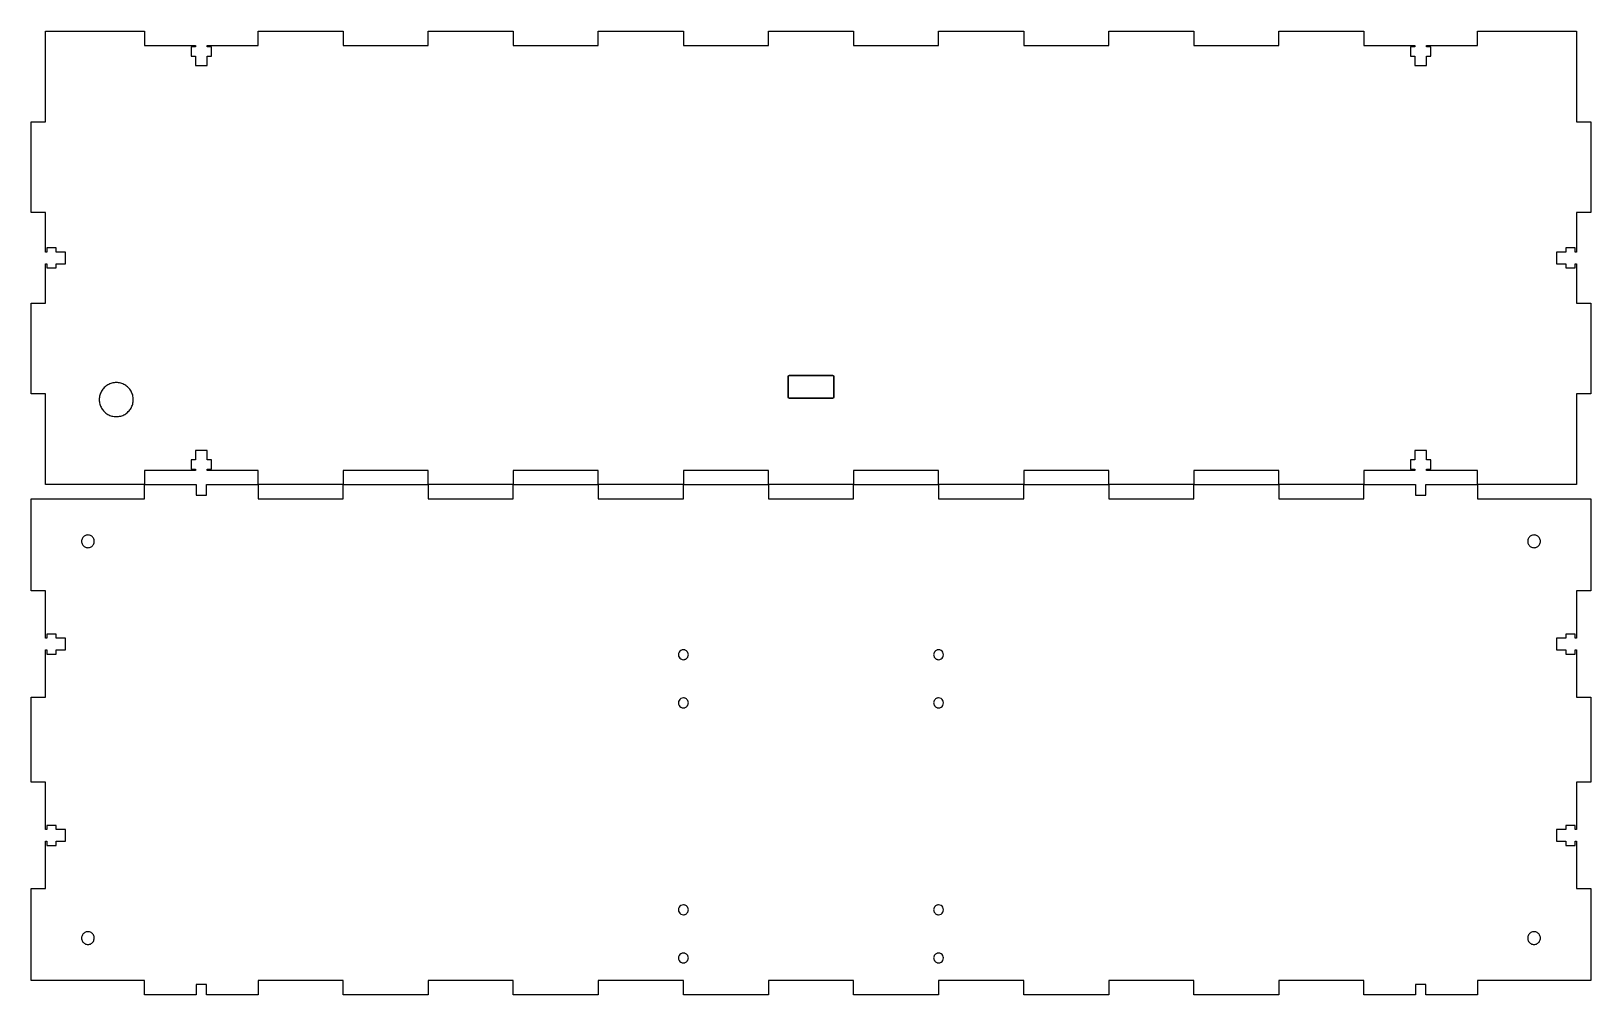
# Model space of a CAD drawing. Extents: x 28 to 578, y 34 to 374.
import ezdxf

# ---------------------------------------------------------------- set-up
doc = ezdxf.new("R2010")
doc.units = 0
doc.layers.add('Layer_1', color=7, linetype='CONTINUOUS')

msp = doc.modelspace()

# ---------------------------------------------------------------- linework, layer by layer
at = {"layer": 'Layer_1', "color": 7}
for points in [[(84.400049, 365.461117), (85.900048, 365.461117), (85.900048, 362.161115), (90.000054, 362.161115), (90.000054, 365.461117), (91.500054, 365.461117), (91.500054, 368.76112), (90.000054, 368.76112), (90.000054, 369.26112), (107.950068, 369.26112), (107.950068, 374.261124), (137.950092, 374.261124), (137.950092, 369.26112), (167.950117, 369.26112), (167.950117, 374.261124), (197.950142, 374.261124), (197.950142, 369.26112), (227.950166, 369.26112), (227.950166, 374.261124), (257.950191, 374.261124), (257.950191, 369.26112), (287.950216, 369.26112), (287.950216, 374.261124), (317.95024, 374.261124), (317.95024, 369.26112), (347.950265, 369.26112), (347.950265, 374.261124), (377.95029, 374.261124), (377.95029, 369.26112), (407.950314, 369.26112), (407.950314, 374.261124), (437.950339, 374.261124), (437.950339, 369.26112), (467.950364, 369.26112), (467.950364, 374.261124), (497.950388, 374.261124), (497.950388, 369.26112), (515.900399, 369.26112), (515.900399, 368.76112), (514.400388, 368.76112), (514.400388, 365.461117), (515.900399, 365.461117), (515.900399, 362.161115), (520.000411, 362.161115), (520.000411, 365.461117), (521.500422, 365.461117), (521.500422, 368.76112), (520.000411, 368.76112), (520.000411, 369.26112), (537.950421, 369.26112), (537.950421, 374.261124), (572.950436, 374.261124), (572.950436, 342.261098), (577.950454, 342.261098), (577.950454, 310.261072), (572.950436, 310.261072), (572.950436, 296.311062), (572.450451, 296.311062), (572.450451, 297.811061), (569.150455, 297.811061), (569.150455, 296.311062), (565.85043, 296.311062), (565.85043, 292.211056), (569.150455, 292.211056), (569.150455, 290.711056), (572.450451, 290.711056), (572.450451, 292.211056), (572.950436, 292.211056), (572.950436, 278.261046), (577.950454, 278.261046), (577.950454, 246.261019), (572.950436, 246.261019), (572.950436, 214.260993), (537.950421, 214.260993), (537.950421, 219.260997), (520.000411, 219.260997), (520.000411, 219.760999), (521.500422, 219.760999), (521.500422, 223.061001), (520.000411, 223.061001), (520.000411, 226.361003), (515.900399, 226.361003), (515.900399, 223.061001), (514.400388, 223.061001), (514.400388, 219.760999), (515.900399, 219.760999), (515.900399, 219.260997), (497.950388, 219.260997), (497.950388, 214.260993), (467.950364, 214.260993), (467.950364, 219.260997), (437.950339, 219.260997), (437.950339, 214.260993), (407.950314, 214.260993), (407.950314, 219.260997), (377.95029, 219.260997), (377.95029, 214.260993), (347.950265, 214.260993), (347.950265, 219.260997), (317.95024, 219.260997), (317.95024, 214.260993), (287.950216, 214.260993), (287.950216, 219.260997), (257.950191, 219.260997), (257.950191, 214.260993), (227.950166, 214.260993), (227.950166, 219.260997), (197.950142, 219.260997), (197.950142, 214.260993), (167.950117, 214.260993), (167.950117, 219.260997), (137.950092, 219.260997), (137.950092, 214.260993), (107.950068, 214.260993), (107.950068, 219.260997), (90.000054, 219.260997), (90.000054, 219.760999), (91.500054, 219.760999), (91.500054, 223.061001), (90.000054, 223.061001), (90.000054, 226.361003), (85.900048, 226.361003), (85.900048, 223.061001), (84.400049, 223.061001), (84.400049, 219.760999), (85.900048, 219.760999), (85.900048, 219.260997), (67.950035, 219.260997), (67.950035, 214.260993), (32.950006, 214.260993), (32.950006, 246.261019), (27.950002, 246.261019), (27.950002, 278.261046), (32.950006, 278.261046), (32.950006, 292.211056), (33.450006, 292.211056), (33.450006, 290.711056), (36.750009, 290.711056), (36.750009, 292.211056), (40.050012, 292.211056), (40.050012, 296.311062), (36.750009, 296.311062), (36.750009, 297.811061), (33.450006, 297.811061), (33.450006, 296.311062), (32.950006, 296.311062), (32.950006, 310.261072), (27.950002, 310.261072), (27.950002, 342.261098), (32.950006, 342.261098), (32.950006, 374.261124), (67.950035, 374.261124), (67.950035, 369.26112), (85.900048, 369.26112), (85.900048, 368.76112), (84.400049, 368.76112), (84.400049, 365.461117)], [(294.950224, 245.011015), (294.950224, 252.511022)], [(295.200225, 252.76102), (310.700234, 252.76102)], [(295.200225, 252.76102), (295.200225, 252.76102)], [(310.950226, 252.511022), (310.950226, 245.011015)], [(63.950032, 244.261015), (63.950032, 244.261015)], [(310.700234, 244.761014), (295.200225, 244.761014)], [(89.800052, 214.261137), (107.950068, 214.261137), (107.950068, 209.261133), (137.950092, 209.261133), (137.950092, 214.261137), (167.950117, 214.261137), (167.950117, 209.261133), (197.950142, 209.261133), (197.950142, 214.261137), (227.950166, 214.261137), (227.950166, 209.261133), (257.950191, 209.261133), (257.950191, 214.261137), (287.950216, 214.261137), (287.950216, 209.261133), (317.95024, 209.261133), (317.95024, 214.261137), (347.950265, 214.261137), (347.950265, 209.261133), (377.95029, 209.261133), (377.95029, 214.261137), (407.950314, 214.261137), (407.950314, 209.261133), (437.950339, 209.261133), (437.950339, 214.261137), (467.950364, 214.261137), (467.950364, 209.261133), (497.950388, 209.261133), (497.950388, 214.261137), (516.10041, 214.261137), (516.10041, 210.561134), (519.8004, 210.561134), (519.8004, 214.261137), (537.950421, 214.261137), (537.950421, 209.261133), (577.950454, 209.261133), (577.950454, 176.761107), (572.950436, 176.761107), (572.950436, 160.061093), (572.450451, 160.061093), (572.450451, 161.561093), (569.150455, 161.561093), (569.150455, 160.061093), (565.85043, 160.061093), (565.85043, 155.96109), (569.150455, 155.96109), (569.150455, 154.461087), (572.450451, 154.461087), (572.450451, 155.96109), (572.950436, 155.96109), (572.950436, 139.261075), (577.950454, 139.261075), (577.950454, 109.261051), (572.950436, 109.261051), (572.950436, 92.561036), (572.450451, 92.561036), (572.450451, 94.061039), (569.150455, 94.061039), (569.150455, 92.561036), (565.85043, 92.561036), (565.85043, 88.461033), (569.150455, 88.461033), (569.150455, 86.961033), (572.450451, 86.961033), (572.450451, 88.461033), (572.950436, 88.461033), (572.950436, 71.761021), (577.950454, 71.761021), (577.950454, 39.260993), (537.950421, 39.260993), (537.950421, 34.260989), (519.8004, 34.260989), (519.8004, 37.960993), (516.10041, 37.960993), (516.10041, 34.260989), (497.950388, 34.260989), (497.950388, 39.260993), (467.950364, 39.260993), (467.950364, 34.260989), (437.950339, 34.260989), (437.950339, 39.260993), (407.950314, 39.260993), (407.950314, 34.260989), (377.95029, 34.260989), (377.95029, 39.260993), (347.950265, 39.260993), (347.950265, 34.260989), (317.95024, 34.260989), (317.95024, 39.260993), (287.950216, 39.260993), (287.950216, 34.260989), (257.950191, 34.260989), (257.950191, 39.260993), (227.950166, 39.260993), (227.950166, 34.260989), (197.950142, 34.260989), (197.950142, 39.260993), (167.950117, 39.260993), (167.950117, 34.260989), (137.950092, 34.260989), (137.950092, 39.260993), (107.950068, 39.260993), (107.950068, 34.260989), (89.800052, 34.260989), (89.800052, 37.960993), (86.100051, 37.960993), (86.100051, 34.260989), (67.950035, 34.260989), (67.950035, 39.260993), (27.950002, 39.260993), (27.950002, 71.761021), (32.950006, 71.761021), (32.950006, 88.461033), (33.450006, 88.461033), (33.450006, 86.961033), (36.750009, 86.961033), (36.750009, 88.461033), (40.050012, 88.461033), (40.050012, 92.561036), (36.750009, 92.561036), (36.750009, 94.061039), (33.450006, 94.061039), (33.450006, 92.561036), (32.950006, 92.561036), (32.950006, 109.261051), (27.950002, 109.261051), (27.950002, 139.261075), (32.950006, 139.261075), (32.950006, 155.96109), (33.450006, 155.96109), (33.450006, 154.461087), (36.750009, 154.461087), (36.750009, 155.96109), (40.050012, 155.96109), (40.050012, 160.061093), (36.750009, 160.061093), (36.750009, 161.561093), (33.450006, 161.561093), (33.450006, 160.061093), (32.950006, 160.061093), (32.950006, 176.761107), (27.950002, 176.761107), (27.950002, 209.261133), (67.950035, 209.261133), (67.950035, 214.261137), (86.100051, 214.261137), (86.100051, 210.561134), (89.800052, 210.561134), (89.800052, 214.261137)], [(50.200021, 194.26112), (50.200021, 194.26112)], [(560.200454, 194.26112), (560.200454, 194.26112)], [(259.700195, 154.261088), (259.700195, 154.261088)], [(349.700269, 154.261088), (349.700269, 154.261088)], [(259.700195, 137.261074), (259.700195, 137.261074)], [(349.700269, 137.261074), (349.700269, 137.261074)], [(259.700195, 64.261008), (259.700195, 64.261008)], [(349.700269, 64.261008), (349.700269, 64.261008)], [(50.200021, 54.260997), (50.200021, 54.260997)], [(560.200454, 54.260997), (560.200454, 54.260997)], [(259.700195, 47.260994), (259.700195, 47.260994)], [(349.700269, 47.260994), (349.700269, 47.260994)]]:
    msp.add_lwpolyline(points, close=True, dxfattribs=at)
for points, knots in [([(63.950032, 244.261015), (63.910034, 243.735965), (63.83037, 242.690209), (63.200818, 241.22672), (62.243018, 239.969357), (60.983967, 239.005265), (59.520928, 238.399068), (57.950001, 238.191694), (56.379228, 238.399068), (54.91573, 239.005265), (53.658369, 239.969357), (52.694277, 241.22672), (52.088081, 242.690209), (51.880706, 244.261015), (52.088081, 245.831821), (52.694277, 247.295309), (53.658369, 248.552673), (54.91573, 249.516764), (56.379228, 250.122961), (57.950001, 250.330336), (59.520928, 250.122961), (60.983967, 249.516764), (62.243018, 248.552673), (63.200818, 247.295309), (63.83037, 245.831821), (63.910034, 244.786065), (63.950032, 244.261015)], [0, 0, 0, 0, 1.570651, 3.128303, 4.698954, 6.269605, 7.827258, 9.397908, 10.968559, 12.526211, 14.096862, 15.667512, 17.225165, 18.795816, 20.366466, 21.924119, 23.49477, 25.06542, 26.623073, 28.193723, 29.764374, 31.322027, 32.892678, 34.463328, 36.020981, 37.591632, 37.591632, 37.591632, 37.591632]), ([(294.950224, 252.511022), (294.957047, 252.554897), (294.970474, 252.64125), (295.069996, 252.740771), (295.156349, 252.754198), (295.200225, 252.76102)], [0, 0, 0, 0, 0.130873, 0.257576, 0.38845, 0.38845, 0.38845, 0.38845]), ([(310.700234, 252.76102), (310.744111, 252.754199), (310.830465, 252.740774), (310.929982, 252.641248), (310.943406, 252.554897), (310.950226, 252.511022)], [0, 0, 0, 0, 0.130878, 0.257576, 0.388447, 0.388447, 0.388447, 0.388447]), ([(295.200225, 244.761014), (295.156349, 244.767836), (295.069996, 244.781263), (294.970474, 244.880786), (294.957047, 244.967139), (294.950224, 245.011015)], [0, 0, 0, 0, 0.130874, 0.257578, 0.388452, 0.388452, 0.388452, 0.388452]), ([(310.950226, 245.011015), (310.943406, 244.967139), (310.929982, 244.880788), (310.830465, 244.78126), (310.744111, 244.767835), (310.700234, 244.761014)], [0, 0, 0, 0, 0.130873, 0.257571, 0.38845, 0.38845, 0.38845, 0.38845]), ([(50.200021, 194.26112), (50.185022, 194.064226), (50.155148, 193.672067), (49.919066, 193.123259), (49.559891, 192.651748), (49.087747, 192.290213), (48.539107, 192.06289), (47.950009, 191.985124), (47.36097, 192.062891), (46.812155, 192.290208), (46.34066, 192.651766), (45.979068, 193.12319), (45.751957, 193.672325), (45.647203, 194.456116), (45.911454, 195.440192), (46.770953, 196.299683), (47.755002, 196.563936), (48.538849, 196.459182), (49.087817, 196.232071), (49.559872, 195.870479), (49.919071, 195.398983), (50.155147, 194.850171), (50.185022, 194.458013), (50.200021, 194.26112)], [0, 0, 0, 0, 0.588994, 1.173114, 1.762108, 2.351102, 2.935222, 3.524216, 4.11321, 4.69733, 5.286324, 5.875318, 6.459437, 7.048431, 8.224865, 9.366407, 10.54284, 11.131834, 11.715954, 12.304948, 12.893942, 13.478062, 14.067056, 14.067056, 14.067056, 14.067056]), ([(560.200454, 194.26112), (560.185455, 194.064225), (560.15558, 193.672066), (559.919502, 193.123252), (559.5603, 192.651754), (559.088242, 192.290165), (558.539268, 192.063047), (557.755434, 191.958339), (556.771286, 192.222281), (555.912211, 193.083053), (555.592974, 194.26112), (555.912211, 195.439186), (556.771286, 196.299958), (557.755434, 196.5639), (558.539268, 196.459192), (559.088242, 196.232074), (559.5603, 195.870485), (559.919502, 195.398988), (560.15558, 194.850173), (560.185455, 194.458014), (560.200454, 194.26112)], [0, 0, 0, 0, 0.588996, 1.173119, 1.762115, 2.351112, 2.935234, 3.52423, 4.70066, 5.842197, 7.018627, 8.195056, 9.336594, 10.513023, 11.10202, 11.686142, 12.275138, 12.864135, 13.448257, 14.037253, 14.037253, 14.037253, 14.037253]), ([(259.700195, 154.261088), (259.688528, 154.107948), (259.665292, 153.802936), (259.481677, 153.376082), (259.2023, 153.009363), (258.835146, 152.728127), (258.408169, 152.551478), (257.79852, 152.470036), (257.033069, 152.675321), (256.364896, 153.344811), (256.116598, 154.261088), (256.364896, 155.177364), (257.033069, 155.846854), (257.79852, 156.052139), (258.408169, 155.970697), (258.835146, 155.794048), (259.2023, 155.512812), (259.481677, 155.146093), (259.665292, 154.719239), (259.688528, 154.414227), (259.700195, 154.261088)], [0, 0, 0, 0, 0.458107, 0.912422, 1.370529, 1.828636, 2.282951, 2.741058, 3.656062, 4.543927, 5.458931, 6.373934, 7.261799, 8.176803, 8.63491, 9.089225, 9.547332, 10.005439, 10.459754, 10.917861, 10.917861, 10.917861, 10.917861]), ([(349.700269, 154.261088), (349.652116, 153.952615), (349.557238, 153.344819), (348.861353, 152.675333), (348.102709, 152.470035), (347.4922, 152.551479), (347.065274, 152.728127), (346.698563, 153.009363), (346.417364, 153.376082), (346.240557, 153.802936), (346.180072, 154.261088), (346.240557, 154.719239), (346.417364, 155.146093), (346.698563, 155.512812), (347.065274, 155.794048), (347.4922, 155.970696), (348.102709, 156.05214), (348.861353, 155.846842), (349.557238, 155.177356), (349.652116, 154.56956), (349.700269, 154.261088)], [0, 0, 0, 0, 0.914995, 1.802853, 2.717848, 3.175955, 3.63027, 4.088377, 4.546484, 5.000799, 5.458906, 5.917013, 6.371328, 6.829435, 7.287542, 7.741857, 8.199964, 9.114959, 10.002817, 10.917812, 10.917812, 10.917812, 10.917812]), ([(259.700195, 137.261074), (259.688528, 137.107934), (259.665292, 136.802922), (259.481677, 136.376068), (259.2023, 136.009349), (258.835146, 135.728113), (258.408169, 135.551464), (257.79852, 135.470022), (257.033069, 135.675307), (256.364896, 136.344797), (256.116598, 137.261074), (256.364896, 138.17735), (257.033069, 138.84684), (257.79852, 139.052125), (258.408169, 138.970683), (258.835146, 138.794034), (259.2023, 138.512798), (259.481677, 138.146079), (259.665292, 137.719225), (259.688528, 137.414213), (259.700195, 137.261074)], [0, 0, 0, 0, 0.458107, 0.912422, 1.370529, 1.828636, 2.282951, 2.741058, 3.656062, 4.543927, 5.458931, 6.373934, 7.261799, 8.176803, 8.63491, 9.089225, 9.547332, 10.005439, 10.459754, 10.917861, 10.917861, 10.917861, 10.917861]), ([(349.700269, 137.261074), (349.652116, 136.952601), (349.557238, 136.344805), (348.861353, 135.675319), (348.102709, 135.470021), (347.4922, 135.551465), (347.065274, 135.728113), (346.698563, 136.009349), (346.417364, 136.376068), (346.240557, 136.802922), (346.180072, 137.261074), (346.240557, 137.719225), (346.417364, 138.146079), (346.698563, 138.512798), (347.065274, 138.794034), (347.4922, 138.970682), (348.102709, 139.052126), (348.861353, 138.846828), (349.557238, 138.177342), (349.652116, 137.569546), (349.700269, 137.261074)], [0, 0, 0, 0, 0.914995, 1.802853, 2.717848, 3.175955, 3.63027, 4.088377, 4.546484, 5.000799, 5.458906, 5.917013, 6.371328, 6.829435, 7.287542, 7.741857, 8.199964, 9.114959, 10.002817, 10.917812, 10.917812, 10.917812, 10.917812]), ([(259.700195, 64.261008), (259.688528, 64.107868), (259.665292, 63.802857), (259.481677, 63.376003), (259.2023, 63.009283), (258.835146, 62.728047), (258.408169, 62.551399), (257.79852, 62.469957), (257.033069, 62.675242), (256.364896, 63.344731), (256.116598, 64.261008), (256.364896, 65.177285), (257.033069, 65.846774), (257.79852, 66.052059), (258.408169, 65.970617), (258.835146, 65.793969), (259.2023, 65.512733), (259.481677, 65.146013), (259.665292, 64.719159), (259.688528, 64.414147), (259.700195, 64.261008)], [0, 0, 0, 0, 0.458107, 0.912422, 1.370529, 1.828636, 2.282951, 2.741058, 3.656062, 4.543927, 5.458931, 6.373934, 7.261799, 8.176803, 8.63491, 9.089225, 9.547332, 10.005439, 10.459754, 10.917861, 10.917861, 10.917861, 10.917861]), ([(349.700269, 64.261008), (349.652116, 63.952535), (349.557238, 63.344739), (348.861353, 62.675253), (348.102709, 62.469955), (347.4922, 62.551399), (347.065274, 62.728047), (346.698563, 63.009283), (346.417364, 63.376003), (346.240557, 63.802857), (346.180072, 64.261008), (346.240557, 64.719159), (346.417364, 65.146013), (346.698563, 65.512733), (347.065274, 65.793969), (347.4922, 65.970617), (348.102709, 66.052061), (348.861353, 65.846763), (349.557238, 65.177276), (349.652116, 64.56948), (349.700269, 64.261008)], [0, 0, 0, 0, 0.914995, 1.802853, 2.717848, 3.175955, 3.63027, 4.088377, 4.546484, 5.000799, 5.458906, 5.917013, 6.371328, 6.829435, 7.287542, 7.741857, 8.199964, 9.114959, 10.002817, 10.917812, 10.917812, 10.917812, 10.917812]), ([(50.200021, 54.260997), (50.13818, 53.864357), (50.01633, 53.082842), (49.120575, 52.222486), (47.952061, 51.903596), (46.77142, 52.222743), (45.911325, 53.081839), (45.647219, 54.066011), (45.751954, 54.84979), (45.979069, 55.398927), (46.340659, 55.87035), (46.812155, 56.231908), (47.36097, 56.459226), (47.950009, 56.536993), (48.539107, 56.459227), (49.087747, 56.231904), (49.559891, 55.870369), (49.919066, 55.398858), (50.155148, 54.850049), (50.185022, 54.457891), (50.200021, 54.260997)], [0, 0, 0, 0, 1.176433, 2.317974, 3.494407, 4.670841, 5.812381, 6.988815, 7.577809, 8.161929, 8.750923, 9.339917, 9.924037, 10.513031, 11.102025, 11.686145, 12.275139, 12.864133, 13.448253, 14.037247, 14.037247, 14.037247, 14.037247]), ([(560.200454, 54.260997), (560.185455, 54.064103), (560.155579, 53.671943), (559.919501, 53.12313), (559.5603, 52.651633), (559.088241, 52.290044), (558.539268, 52.062926), (557.755434, 51.958219), (556.771287, 52.222161), (555.912212, 53.082932), (555.592974, 54.260997), (555.912211, 55.439063), (556.771286, 56.299836), (557.755434, 56.563778), (558.539268, 56.45907), (559.088242, 56.231952), (559.560301, 55.870363), (559.919502, 55.398865), (560.15558, 54.850051), (560.185455, 54.457891), (560.200454, 54.260997)], [0, 0, 0, 0, 0.588996, 1.173118, 1.762114, 2.35111, 2.935232, 3.524228, 4.700657, 5.842194, 7.018623, 8.195052, 9.33659, 10.51302, 11.102016, 11.686139, 12.275135, 12.864132, 13.448254, 14.037251, 14.037251, 14.037251, 14.037251]), ([(259.700195, 47.260994), (259.688528, 47.107854), (259.665292, 46.802843), (259.481677, 46.375989), (259.2023, 46.009269), (258.835146, 45.728033), (258.408169, 45.551385), (257.79852, 45.469943), (257.033069, 45.675228), (256.364896, 46.344717), (256.116598, 47.260994), (256.364896, 48.177271), (257.033069, 48.84676), (257.79852, 49.052045), (258.408169, 48.970603), (258.835146, 48.793955), (259.2023, 48.512719), (259.481677, 48.145999), (259.665292, 47.719145), (259.688528, 47.414133), (259.700195, 47.260994)], [0, 0, 0, 0, 0.458107, 0.912422, 1.370529, 1.828636, 2.282951, 2.741058, 3.656062, 4.543927, 5.458931, 6.373934, 7.261799, 8.176803, 8.63491, 9.089225, 9.547332, 10.005439, 10.459754, 10.917861, 10.917861, 10.917861, 10.917861]), ([(349.700269, 47.260994), (349.652116, 46.952521), (349.557238, 46.344725), (348.861353, 45.675239), (348.102709, 45.469941), (347.4922, 45.551385), (347.065274, 45.728033), (346.698563, 46.009269), (346.417364, 46.375989), (346.240557, 46.802843), (346.180072, 47.260994), (346.240557, 47.719145), (346.417364, 48.145999), (346.698563, 48.512719), (347.065274, 48.793955), (347.4922, 48.970603), (348.102709, 49.052047), (348.861353, 48.846749), (349.557238, 48.177262), (349.652116, 47.569466), (349.700269, 47.260994)], [0, 0, 0, 0, 0.914995, 1.802853, 2.717848, 3.175955, 3.63027, 4.088377, 4.546484, 5.000799, 5.458906, 5.917013, 6.371328, 6.829435, 7.287542, 7.741857, 8.199964, 9.114959, 10.002817, 10.917812, 10.917812, 10.917812, 10.917812])]:
    msp.add_open_spline(points, degree=3, knots=knots, dxfattribs=at)

doc.saveas('drawing.dxf')
